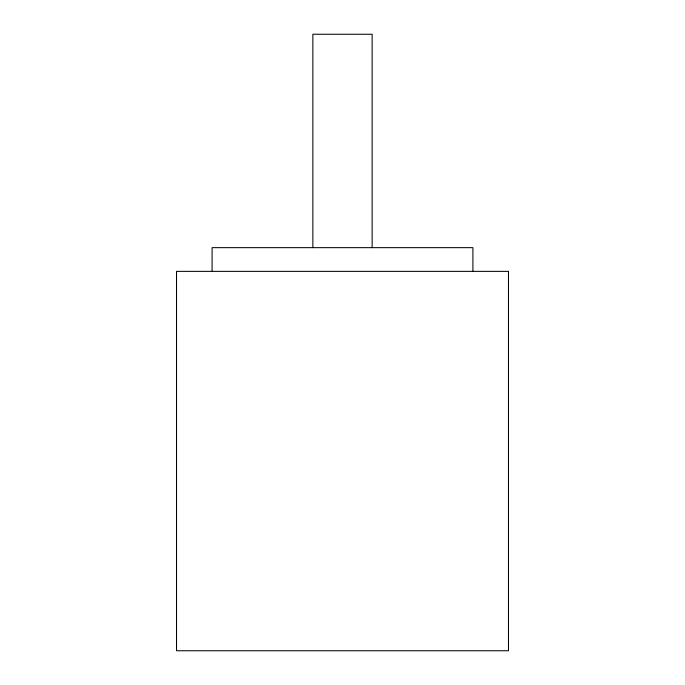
<?xml version="1.0" encoding="UTF-8"?>
<svg xmlns="http://www.w3.org/2000/svg" width="685" height="685" viewBox="0 0 685 685"><rect width="100%" height="100%" fill="white"/><g stroke="black" fill="none" stroke-linecap="round" stroke-linejoin="round"><path stroke-width="1.03" d="M472.915 271.363L472.915 247.653L212.085 247.653L212.085 271.363M372.143 247.653L372.143 34.25L312.857 34.25L312.857 247.653M508.484 271.363L176.516 271.363L176.516 650.75L508.484 650.75L508.484 271.363"/></g></svg>
